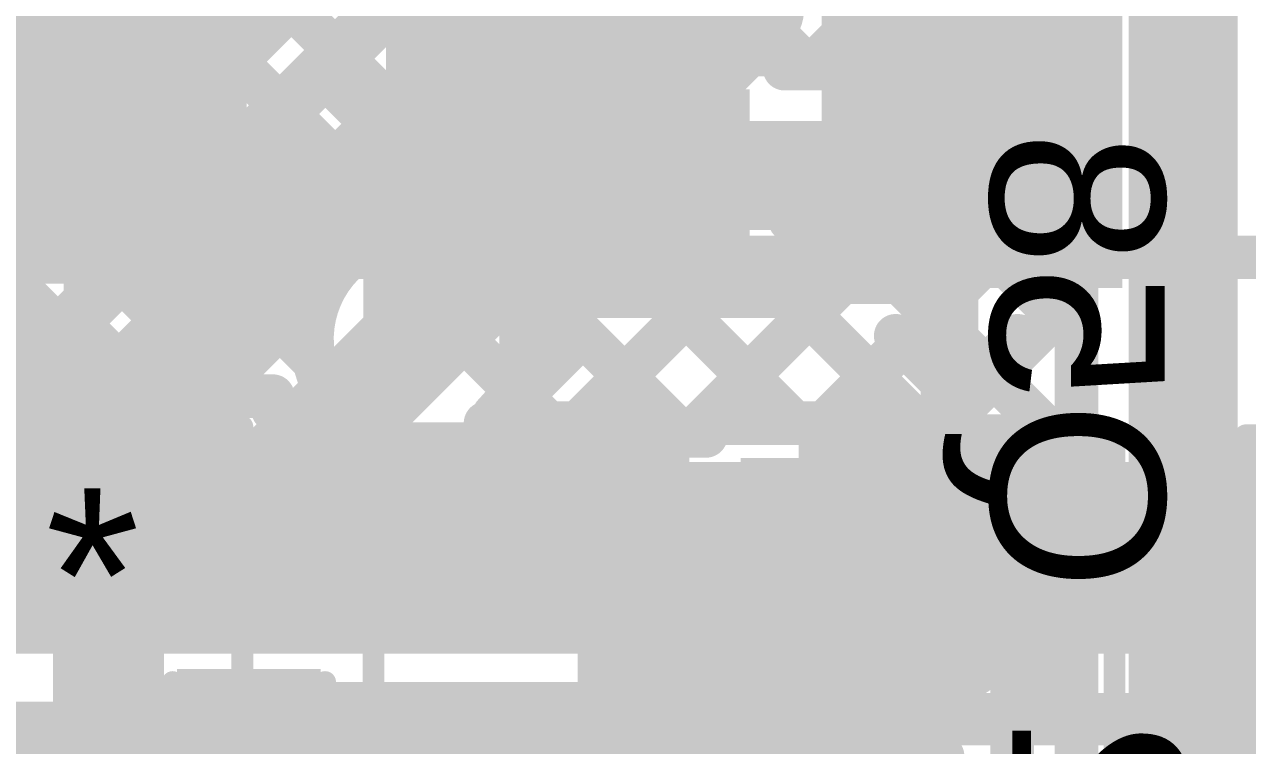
# Model space of a CAD drawing. Header units: millimetres. Extents: x -0.33 to 3.26, y -0.12 to 2.83.
# Drawn here: x 0.813 to 1.0938, y 2.2539 to 2.4195 of the extents above; entities that cross this region are included whole.
import ezdxf

# ---------------------------------------------------------------- set-up
doc = ezdxf.new("R2010")
doc.units = ezdxf.units.MM
doc.header["$MEASUREMENT"] = 0
for name, color, linetype in [('BottomLayer', 5, 'Continuous'), ('BottomOverlay', 54, 'Continuous'), ('BottomPaste', 16, 'Continuous'), ('BottomSolder', 6, 'Continuous'), ('TopLayer', 1, 'Continuous'), ('TopOverlay', 2, 'Continuous'), ('TopPaste', 8, 'Continuous'), ('TopSolder', 216, 'Continuous'), ('ViaHoleLayer', 16, 'Continuous')]:
    doc.layers.add(name, color=color, linetype=linetype)
doc.styles.add('Arial', font='', dxfattribs={"height": 0.2})
doc.styles.get('Arial').set_extended_font_data('Arial')

# ---------------------------------------------------------------- blocks, each defined once
blk = doc.blocks.new('0022232111_49')
at = {"layer": 'TopOverlay', "const_width": 0.01}
blk.add_lwpolyline([(0.55, 0.124), (-0.551, 0.124)], dxfattribs=at)
blk = doc.blocks.new('R__0402_B_113')
at = {"layer": 'BottomLayer'}
for points in [[(-0.009500000000000001, 0.0125), (-0.009499999999999998, -0.0125), (-0.0275, -0.0125), (-0.0275, 0.0125)], [(0.0275, 0.0125), (0.0275, -0.0125), (0.009500000000000001, -0.0125), (0.009499999999999998, 0.0125)]]:
    blk.add_hatch(color=5, dxfattribs=at).paths.add_polyline_path(points)
at = {"layer": 'BottomPaste'}
for points in [[(-0.009500000000000001, 0.0125), (-0.009499999999999998, -0.0125), (-0.0275, -0.0125), (-0.0275, 0.0125)], [(0.0275, 0.0125), (0.0275, -0.0125), (0.009500000000000001, -0.0125), (0.009499999999999998, 0.0125)]]:
    blk.add_hatch(color=16, dxfattribs=at).paths.add_polyline_path(points)
at = {"layer": 'BottomSolder'}
for points in [[(-0.005500000000000001, 0.0165), (-0.005499999999999999, -0.0165), (-0.0315, -0.0165), (-0.0315, 0.0165)], [(0.0315, 0.0165), (0.0315, -0.0165), (0.005500000000000001, -0.0165), (0.005499999999999999, 0.0165)]]:
    blk.add_hatch(color=6, dxfattribs=at).paths.add_polyline_path(points)
at = {"layer": 'BottomOverlay', "const_width": 0.005}
for points in [[(-0.0325, 0.0175), (-0.0085, 0.0175)], [(-0.0325, 0.0175), (-0.0325, -0.0175)], [(0.0085, 0.0175), (0.0325, 0.0175)], [(0.0325, 0.0175), (0.0325, -0.0175)], [(-0.0325, -0.0175), (-0.0085, -0.0175)], [(0.0085, -0.0175), (0.0325, -0.0175)]]:
    blk.add_lwpolyline(points, dxfattribs=at)
at = {"layer": 'BottomOverlay', "const_width": 0.0025}
for points in [[(-0.03375, 0.0175, 1), (-0.03125, 0.0175, 1)], [(-0.03375, 0.0175, 1), (-0.03125, 0.0175, 1)], [(-0.00975, 0.0175, 1), (-0.00725, 0.0175, 1)], [(0.00725, 0.0175, 1), (0.00975, 0.0175, 1)], [(0.03125, 0.0175, 1), (0.03375, 0.0175, 1)], [(0.03125, 0.0175, 1), (0.03375, 0.0175, 1)], [(-0.03375, -0.0175, 1), (-0.03125, -0.0175, 1)], [(-0.03375, -0.0175, 1), (-0.03125, -0.0175, 1)], [(-0.00975, -0.0175, 1), (-0.00725, -0.0175, 1)], [(0.00725, -0.0175, 1), (0.00975, -0.0175, 1)], [(0.03125, -0.0175, 1), (0.03375, -0.0175, 1)], [(0.03125, -0.0175, 1), (0.03375, -0.0175, 1)]]:
    blk.add_lwpolyline(points, format="xyb", close=True, dxfattribs=at)
blk = doc.blocks.new('SOT23_3_B_159')
at = {"layer": 'BottomLayer'}
for points in [[(-0.02165995, 0.02657475), (-0.05315605, 0.02657475), (-0.05315605, 0.05807085), (-0.02165995, 0.05807085)], [(0.05314315, 0.02657475), (0.02164705, 0.02657475), (0.02164705, 0.05807085), (0.05314315, 0.05807085)], [(0.01574165, -0.05807095), (-0.01575445, -0.05807095), (-0.01575445, -0.02657485), (0.01574165, -0.02657485)]]:
    blk.add_hatch(color=5, dxfattribs=at).paths.add_polyline_path(points)
at = {"layer": 'BottomPaste'}
for points in [[(-0.02165995, 0.02657475), (-0.05315605, 0.02657475), (-0.05315605, 0.05807085), (-0.02165995, 0.05807085)], [(0.05314315, 0.02657475), (0.02164705, 0.02657475), (0.02164705, 0.05807085), (0.05314315, 0.05807085)], [(0.01574165, -0.05807095), (-0.01575445, -0.05807095), (-0.01575445, -0.02657485), (0.01574165, -0.02657485)]]:
    blk.add_hatch(color=16, dxfattribs=at).paths.add_polyline_path(points)
at = {"layer": 'BottomSolder'}
for points in [[(-0.01765995, 0.02257475), (-0.05715605, 0.02257475), (-0.05715605, 0.06207085), (-0.01765995, 0.06207085)], [(0.05714315, 0.02257475), (0.01764705, 0.02257475), (0.01764705, 0.06207085), (0.05714315, 0.06207085)], [(0.01974165, -0.06207095), (-0.01975445, -0.06207095), (-0.01975445, -0.02257485), (0.01974165, -0.02257485)]]:
    blk.add_hatch(color=6, dxfattribs=at).paths.add_polyline_path(points)
at = {"layer": 'BottomOverlay'}
for points, const_width in [([(-0.0640851, 0.068, 1), (-0.0739277, 0.068, 1)], 0.0098425), ([(-0.0763883, 0.068, 1), (-0.0714671, 0.068, 1)], 0.0049212), ([(-0.0665457, 0.068, 1), (-0.0616245, 0.068, 1)], 0.0049212), ([(-0.0135064, 0.032, 1), (-0.0085064, 0.032, 1)], 0.005), ([(0.0084936, 0.032, 1), (0.0134936, 0.032, 1)], 0.005), ([(-0.0665064, 0.03, 1), (-0.0615064, 0.03, 1)], 0.005), ([(0.0614936, 0.03, 1), (0.0664936, 0.03, 1)], 0.005), ([(-0.0665064, -0.032, 1), (-0.0615064, -0.032, 1)], 0.005), ([(-0.0665064, -0.032, 1), (-0.0615064, -0.032, 1)], 0.005), ([(-0.0315064, -0.032, 1), (-0.0265064, -0.032, 1)], 0.005), ([(0.0264936, -0.031, 1), (0.0314936, -0.031, 1)], 0.005), ([(0.0614936, -0.031, 1), (0.0664936, -0.031, 1)], 0.005), ([(0.0614936, -0.031, 1), (0.0664936, -0.031, 1)], 0.005)]:
    blk.add_lwpolyline(points, format="xyb", close=True, dxfattribs=dict(at, const_width=const_width))
at = {"layer": 'BottomOverlay', "const_width": 0.01}
for points in [[(0.0109936, 0.032), (-0.0110064, 0.032)], [(-0.0640064, 0.03), (-0.0640064, -0.032)], [(0.0639936, 0.03), (0.0639936, -0.031)], [(-0.0290064, -0.032), (-0.0640064, -0.032)], [(0.0639936, -0.031), (0.0289936, -0.031)]]:
    blk.add_lwpolyline(points, dxfattribs=at)
blk = doc.blocks.new('SOT23_3_B_163')
at = {"layer": 'BottomLayer'}
for points in [[(-0.02165995, 0.02657475), (-0.05315605, 0.02657475), (-0.05315605, 0.05807085), (-0.02165995, 0.05807085)], [(0.05314315, 0.02657475), (0.02164705, 0.02657475), (0.02164705, 0.05807085), (0.05314315, 0.05807085)], [(0.01574165, -0.05807095), (-0.01575445, -0.05807095), (-0.01575445, -0.02657485), (0.01574165, -0.02657485)]]:
    blk.add_hatch(color=5, dxfattribs=at).paths.add_polyline_path(points)
at = {"layer": 'BottomPaste'}
for points in [[(-0.02165995, 0.02657475), (-0.05315605, 0.02657475), (-0.05315605, 0.05807085), (-0.02165995, 0.05807085)], [(0.05314315, 0.02657475), (0.02164705, 0.02657475), (0.02164705, 0.05807085), (0.05314315, 0.05807085)], [(0.01574165, -0.05807095), (-0.01575445, -0.05807095), (-0.01575445, -0.02657485), (0.01574165, -0.02657485)]]:
    blk.add_hatch(color=16, dxfattribs=at).paths.add_polyline_path(points)
at = {"layer": 'BottomSolder'}
for points in [[(-0.01765995, 0.02257475), (-0.05715605, 0.02257475), (-0.05715605, 0.06207085), (-0.01765995, 0.06207085)], [(0.05714315, 0.02257475), (0.01764705, 0.02257475), (0.01764705, 0.06207085), (0.05714315, 0.06207085)], [(0.01974165, -0.06207095), (-0.01975445, -0.06207095), (-0.01975445, -0.02257485), (0.01974165, -0.02257485)]]:
    blk.add_hatch(color=6, dxfattribs=at).paths.add_polyline_path(points)
at = {"layer": 'BottomOverlay'}
for points, const_width in [([(-0.0640851, 0.068, 1), (-0.0739277, 0.068, 1)], 0.0098425), ([(-0.0763883, 0.068, 1), (-0.0714671, 0.068, 1)], 0.0049212), ([(-0.0665457, 0.068, 1), (-0.0616245, 0.068, 1)], 0.0049212), ([(-0.0135064, 0.032, 1), (-0.0085064, 0.032, 1)], 0.005), ([(0.0084936, 0.032, 1), (0.0134936, 0.032, 1)], 0.005), ([(-0.0665064, 0.03, 1), (-0.0615064, 0.03, 1)], 0.005), ([(0.0614936, 0.03, 1), (0.0664936, 0.03, 1)], 0.005), ([(-0.0665064, -0.032, 1), (-0.0615064, -0.032, 1)], 0.005), ([(-0.0665064, -0.032, 1), (-0.0615064, -0.032, 1)], 0.005), ([(-0.0315064, -0.032, 1), (-0.0265064, -0.032, 1)], 0.005), ([(0.0264936, -0.031, 1), (0.0314936, -0.031, 1)], 0.005), ([(0.0614936, -0.031, 1), (0.0664936, -0.031, 1)], 0.005), ([(0.0614936, -0.031, 1), (0.0664936, -0.031, 1)], 0.005)]:
    blk.add_lwpolyline(points, format="xyb", close=True, dxfattribs=dict(at, const_width=const_width))
at = {"layer": 'BottomOverlay', "const_width": 0.01}
for points in [[(0.0109936, 0.032), (-0.0110064, 0.032)], [(-0.0640064, 0.03), (-0.0640064, -0.032)], [(0.0639936, 0.03), (0.0639936, -0.031)], [(-0.0290064, -0.032), (-0.0640064, -0.032)], [(0.0639936, -0.031), (0.0289936, -0.031)]]:
    blk.add_lwpolyline(points, dxfattribs=at)
blk = doc.blocks.new('LED_SMT_233')
at = {"layer": 'TopLayer'}
for points in [[(-0.06, 0.03), (-0.02, 0.03), (-0.02, -0.03), (-0.06, -0.03)], [(0.02, 0.03), (0.06, 0.03), (0.06, -0.03), (0.02, -0.03)]]:
    blk.add_hatch(color=1, dxfattribs=at).paths.add_polyline_path(points)
at = {"layer": 'TopOverlay'}
blk.add_hatch(color=2, dxfattribs=at).paths.add_polyline_path([(0.1, 0.0369984), (0.064, 0.0369984), (0.064, -0.0370016), (0.1, -0.0370016)])
at = {"layer": 'TopPaste'}
for points in [[(-0.06, 0.03), (-0.02, 0.03), (-0.02, -0.03), (-0.06, -0.03)], [(0.02, 0.03), (0.06, 0.03), (0.06, -0.03), (0.02, -0.03)]]:
    blk.add_hatch(color=8, dxfattribs=at).paths.add_polyline_path(points)
at = {"layer": 'TopSolder'}
for points in [[(-0.064, 0.034), (-0.016, 0.034), (-0.016, -0.034), (-0.064, -0.034)], [(0.016, 0.034), (0.064, 0.034), (0.064, -0.034), (0.016, -0.034)]]:
    blk.add_hatch(color=216, dxfattribs=at).paths.add_polyline_path(points)
at = {"layer": 'TopOverlay', "const_width": 0.005}
for points in [[(0.065, 0.035), (-0.065, 0.035)], [(-0.065, -0.035), (-0.065, 0.035)], [(0.065, -0.035), (0.065, 0.035)], [(0.065, -0.035), (-0.065, -0.035)]]:
    blk.add_lwpolyline(points, dxfattribs=at)
at = {"layer": 'TopOverlay', "const_width": 0.0025}
for points in [[(-0.06625, 0.035, 1), (-0.06375, 0.035, 1)], [(-0.06625, 0.035, 1), (-0.06375, 0.035, 1)], [(0.06375, 0.035, 1), (0.06625, 0.035, 1)], [(0.06375, 0.035, 1), (0.06625, 0.035, 1)], [(-0.06625, -0.035, 1), (-0.06375, -0.035, 1)], [(-0.06625, -0.035, 1), (-0.06375, -0.035, 1)], [(0.06375, -0.035, 1), (0.06625, -0.035, 1)], [(0.06375, -0.035, 1), (0.06625, -0.035, 1)]]:
    blk.add_lwpolyline(points, format="xyb", close=True, dxfattribs=at)
blk = doc.blocks.new('LED_SMT_234')
at = {"layer": 'TopLayer'}
for points in [[(-0.06, 0.03), (-0.02, 0.03), (-0.02, -0.03), (-0.06, -0.03)], [(0.02, 0.03), (0.06, 0.03), (0.06, -0.03), (0.02, -0.03)]]:
    blk.add_hatch(color=1, dxfattribs=at).paths.add_polyline_path(points)
at = {"layer": 'TopOverlay'}
blk.add_hatch(color=2, dxfattribs=at).paths.add_polyline_path([(0.097, 0.0369926), (0.064, 0.0369926), (0.064, -0.0370074), (0.097, -0.0370074)])
at = {"layer": 'TopPaste'}
for points in [[(-0.06, 0.03), (-0.02, 0.03), (-0.02, -0.03), (-0.06, -0.03)], [(0.02, 0.03), (0.06, 0.03), (0.06, -0.03), (0.02, -0.03)]]:
    blk.add_hatch(color=8, dxfattribs=at).paths.add_polyline_path(points)
at = {"layer": 'TopSolder'}
for points in [[(-0.064, 0.034), (-0.016, 0.034), (-0.016, -0.034), (-0.064, -0.034)], [(0.016, 0.034), (0.064, 0.034), (0.064, -0.034), (0.016, -0.034)]]:
    blk.add_hatch(color=216, dxfattribs=at).paths.add_polyline_path(points)
at = {"layer": 'TopOverlay', "const_width": 0.005}
for points in [[(0.065, 0.035), (-0.065, 0.035)], [(-0.065, -0.035), (-0.065, 0.035)], [(0.065, -0.035), (0.065, 0.035)], [(0.065, -0.035), (-0.065, -0.035)]]:
    blk.add_lwpolyline(points, dxfattribs=at)
at = {"layer": 'TopOverlay', "const_width": 0.0025}
for points in [[(-0.06625, 0.035, 1), (-0.06375, 0.035, 1)], [(-0.06625, 0.035, 1), (-0.06375, 0.035, 1)], [(0.06375, 0.035, 1), (0.06625, 0.035, 1)], [(0.06375, 0.035, 1), (0.06625, 0.035, 1)], [(-0.06625, -0.035, 1), (-0.06375, -0.035, 1)], [(-0.06625, -0.035, 1), (-0.06375, -0.035, 1)], [(0.06375, -0.035, 1), (0.06625, -0.035, 1)], [(0.06375, -0.035, 1), (0.06625, -0.035, 1)]]:
    blk.add_lwpolyline(points, format="xyb", close=True, dxfattribs=at)
blk = doc.blocks.new('LED_SMT_235')
at = {"layer": 'TopLayer'}
for points in [[(-0.06, 0.03), (-0.02, 0.03), (-0.02, -0.03), (-0.06, -0.03)], [(0.02, 0.03), (0.06, 0.03), (0.06, -0.03), (0.02, -0.03)]]:
    blk.add_hatch(color=1, dxfattribs=at).paths.add_polyline_path(points)
at = {"layer": 'TopOverlay'}
blk.add_hatch(color=2, dxfattribs=at).paths.add_polyline_path([(0.0977008, 0.0370028), (0.064, 0.0370028), (0.064, -0.0369972), (0.0977008, -0.0369972)])
at = {"layer": 'TopPaste'}
for points in [[(-0.06, 0.03), (-0.02, 0.03), (-0.02, -0.03), (-0.06, -0.03)], [(0.02, 0.03), (0.06, 0.03), (0.06, -0.03), (0.02, -0.03)]]:
    blk.add_hatch(color=8, dxfattribs=at).paths.add_polyline_path(points)
at = {"layer": 'TopSolder'}
for points in [[(-0.064, 0.034), (-0.016, 0.034), (-0.016, -0.034), (-0.064, -0.034)], [(0.016, 0.034), (0.064, 0.034), (0.064, -0.034), (0.016, -0.034)]]:
    blk.add_hatch(color=216, dxfattribs=at).paths.add_polyline_path(points)
at = {"layer": 'TopOverlay', "const_width": 0.005}
for points in [[(0.065, 0.035), (-0.065, 0.035)], [(-0.065, -0.035), (-0.065, 0.035)], [(0.065, -0.035), (0.065, 0.035)], [(0.065, -0.035), (-0.065, -0.035)]]:
    blk.add_lwpolyline(points, dxfattribs=at)
at = {"layer": 'TopOverlay', "const_width": 0.0025}
for points in [[(-0.06625, 0.035, 1), (-0.06375, 0.035, 1)], [(-0.06625, 0.035, 1), (-0.06375, 0.035, 1)], [(0.06375, 0.035, 1), (0.06625, 0.035, 1)], [(0.06375, 0.035, 1), (0.06625, 0.035, 1)], [(-0.06625, -0.035, 1), (-0.06375, -0.035, 1)], [(-0.06625, -0.035, 1), (-0.06375, -0.035, 1)], [(0.06375, -0.035, 1), (0.06625, -0.035, 1)], [(0.06375, -0.035, 1), (0.06625, -0.035, 1)]]:
    blk.add_lwpolyline(points, format="xyb", close=True, dxfattribs=at)
blk = doc.blocks.new('LED_SMT_236')
at = {"layer": 'TopLayer'}
for points in [[(-0.06, 0.03), (-0.02, 0.03), (-0.02, -0.03), (-0.06, -0.03)], [(0.02, 0.03), (0.06, 0.03), (0.06, -0.03), (0.02, -0.03)]]:
    blk.add_hatch(color=1, dxfattribs=at).paths.add_polyline_path(points)
at = {"layer": 'TopOverlay'}
blk.add_hatch(color=2, dxfattribs=at).paths.add_polyline_path([(0.096, 0.0369896), (0.064, 0.0369896), (0.064, -0.0370104), (0.096, -0.0370104)])
at = {"layer": 'TopPaste'}
for points in [[(-0.06, 0.03), (-0.02, 0.03), (-0.02, -0.03), (-0.06, -0.03)], [(0.02, 0.03), (0.06, 0.03), (0.06, -0.03), (0.02, -0.03)]]:
    blk.add_hatch(color=8, dxfattribs=at).paths.add_polyline_path(points)
at = {"layer": 'TopSolder'}
for points in [[(-0.064, 0.034), (-0.016, 0.034), (-0.016, -0.034), (-0.064, -0.034)], [(0.016, 0.034), (0.064, 0.034), (0.064, -0.034), (0.016, -0.034)]]:
    blk.add_hatch(color=216, dxfattribs=at).paths.add_polyline_path(points)
at = {"layer": 'TopOverlay', "const_width": 0.005}
for points in [[(0.065, 0.035), (-0.065, 0.035)], [(-0.065, -0.035), (-0.065, 0.035)], [(0.065, -0.035), (0.065, 0.035)], [(0.065, -0.035), (-0.065, -0.035)]]:
    blk.add_lwpolyline(points, dxfattribs=at)
at = {"layer": 'TopOverlay', "const_width": 0.0025}
for points in [[(-0.06625, 0.035, 1), (-0.06375, 0.035, 1)], [(-0.06625, 0.035, 1), (-0.06375, 0.035, 1)], [(0.06375, 0.035, 1), (0.06625, 0.035, 1)], [(0.06375, 0.035, 1), (0.06625, 0.035, 1)], [(-0.06625, -0.035, 1), (-0.06375, -0.035, 1)], [(-0.06625, -0.035, 1), (-0.06375, -0.035, 1)], [(0.06375, -0.035, 1), (0.06625, -0.035, 1)], [(0.06375, -0.035, 1), (0.06625, -0.035, 1)]]:
    blk.add_lwpolyline(points, format="xyb", close=True, dxfattribs=at)

msp = doc.modelspace()

# ---------------------------------------------------------------- hatches: boundary and pattern name
at = {"layer": 'BottomLayer'}
h = msp.add_hatch(color=5, dxfattribs=at)
edge = h.paths.add_edge_path()
edge.add_arc((0.903481, 2.3472263), 0.011811, 0, 360)
msp.add_hatch(color=5, dxfattribs=at).paths.add_polyline_path([(0.9497562, 2.239996), (1.0277562, 2.239996), (1.0277562, 2.312996), (0.9497562, 2.312996)])
at = {"layer": 'TopLayer'}
h = msp.add_hatch(color=1, dxfattribs=at)
edge = h.paths.add_edge_path()
edge.add_arc((0.903481, 2.3472263), 0.011811, 0, 360)
msp.add_hatch(color=1, dxfattribs=at).paths.add_polyline_path([(0.798, 2.275), (2.934, 2.275), (2.934, 2.319), (0.798, 2.319)])
at = {"layer": 'TopOverlay'}
for points in [[(0.795, 2.36), (0.864, 2.36), (0.864, 2.49), (0.795, 2.49)], [(0.896, 2.359), (0.965, 2.359), (0.965, 2.489), (0.896, 2.489)], [(0.996, 2.359), (1.065, 2.359), (1.065, 2.489), (0.996, 2.489)]]:
    msp.add_hatch(color=2, dxfattribs=at).paths.add_polyline_path(points)
at = {"layer": 'ViaHoleLayer'}
h = msp.add_hatch(color=16, dxfattribs=at)
edge = h.paths.add_edge_path()
edge.add_arc((0.903481, 2.3472263), 0.0059055, 0, 360)

# ---------------------------------------------------------------- linework, layer by layer
at = {"layer": 'BottomLayer'}
for points, const_width in [([(0.8, 2.36), (0.93, 2.49)], 0.025), ([(1.03, 2.402), (1.03, 2.49)], 0.025), ([(0.832, 2.321), (0.9795, 2.4685)], 0.025), ([(0.9397874, 2.412571), (0.9946057, 2.4673893)], 0.01), ([(0.8245, 2.3255679), (0.9557577, 2.4568256)], 0.01), ([(1.0055, 2.4121482), (1.0055, 2.4558862)], 0.01), ([(0.9496762, 2.4528941), (0.9932474, 2.4093229)], 0.01), ([(0.9680717, 2.412571), (1.0055, 2.4499993)], 0.01), ([(0.8245, 2.3498518), (0.923202, 2.4485538)], 0.01), ([(0.926105, 2.448181), (0.961715, 2.412571)], 0.01), ([(1.079, 2.033), (1.079, 2.439)], 0.025), ([(0.7788229, 2.3848229), (0.83, 2.436)], 0.025), ([(1.0545, 2.402), (1.0545, 2.439)], 0.01), ([(1.0545, 2.402), (1.0545, 2.439)], 0.01), ([(0.910325, 2.4356768), (0.9334307, 2.412571)], 0.01), ([(0.8961828, 2.4215346), (0.9320143, 2.3857031)], 0.01), ([(0.9931079, 2.4093229), (1.0055, 2.421715)], 0.01), ([(0.9320143, 2.412571), (0.9875105, 2.412571)], 0.01), ([(0.9320143, 2.3570748), (0.9320143, 2.412571)], 0.01), ([(0.9875105, 2.4093229), (0.9875105, 2.412571)], 0.01), ([(1.0026747, 2.4093229), (1.0055, 2.4121482)], 0.01), ([(0.8820407, 2.4073925), (0.9320143, 2.3574188)], 0.01), ([(0.9875105, 2.4093229), (1.0026747, 2.4093229)], 0.01), ([(1.0128229, 2.3848229), (1.03, 2.402)], 0.025), ([(0.8984127, 2.3711963), (0.9320143, 2.4047979)], 0.01), ([(1.0545, 2.0431482), (1.0545, 2.402)], 0.01), ([(0.8678985, 2.3932503), (0.892183, 2.3689658)], 0.01), ([(0.9597624, 2.3848229), (1.0128229, 2.3848229)], 0.025), ([(0.9965632, 2.3279253), (1.0545, 2.3858621)], 0.01), ([(1.0301706, 2.3675224), (1.0473005, 2.3846523)], 0.01), ([(1.0467514, 2.3841032), (1.0545, 2.3763546)], 0.01), ([(0.8537564, 2.3791082), (0.8772356, 2.355629)], 0.01), ([(0.9204241, 2.3649234), (0.9320143, 2.3765136)], 0.01), ([(1.0326093, 2.3699611), (1.0545, 2.3480703)], 0.01), ([(0.8396142, 2.364966), (0.8630934, 2.3414868)], 0.01), ([(0.8471998, 2.3255932), (0.8861091, 2.3645025)], 0.01), ([(0.9653496, 2.324996), (1.0006765, 2.3603229)], 0.01), ([(0.9875105, 2.3603229), (1.0128229, 2.3603229)], 0.01), ([(0.9875105, 2.3570748), (0.9875105, 2.3603229)], 0.01), ([(1.0139377, 2.3603483), (1.0545, 2.319786)], 0.01), ([(0.9277651, 2.3439801), (0.9408598, 2.3570748)], 0.01), ([(0.9320143, 2.3570748), (0.9875105, 2.3570748)], 0.01), ([(0.9323583, 2.3570748), (0.9644371, 2.324996)], 0.01), ([(0.9399946, 2.3279253), (0.9691441, 2.3570748)], 0.01), ([(0.9606426, 2.3570748), (0.9897921, 2.3279253)], 0.01), ([(0.9875105, 2.3584912), (1.0180764, 2.3279253)], 0.01), ([(1.0248475, 2.3279253), (1.0545, 2.3575778)], 0.01), ([(0.8645003, 2.3082455), (0.9034811, 2.3472263)], 0.025), ([(0.903481, 2.3472263), (0.9034811, 2.3472263)], 0.025), ([(0.8245, 2.046), (0.8245, 2.3498518)], 0.01), ([(0.8254721, 2.3508239), (0.8489513, 2.3273447)], 0.01), ([(0.9252206, 2.3359282), (0.9332235, 2.3279253)], 0.01), ([(1.0397562, 2.3145497), (1.0545, 2.3292935)], 0.01), ([(0.832, 2.196), (0.832, 2.321)], 0.025), ([(0.9188283, 2.3279253), (0.950109, 2.3279253)], 0.01), ([(0.9694159, 2.3279253), (1.0249121, 2.3279253)], 0.01), ([(0.8245, 2.3235116), (0.8400003, 2.3080113)], 0.01), ([(0.950109, 2.324996), (0.9694159, 2.324996)], 0.01), ([(1.0249121, 2.324996), (1.0397562, 2.324996)], 0.01), ([(1.0397562, 2.227996), (1.0397562, 2.324996)], 0.01), ([(0.8400003, 2.3082455), (0.8400003, 2.316496)], 0.01), ([(0.8645003, 2.295496), (0.8645003, 2.3082455)], 0.025), ([(0.8245, 2.2972836), (0.8400003, 2.3127839)], 0.01), ([(0.8400003, 2.295496), (0.8400003, 2.3082455)], 0.01), ([(0.8400003, 2.295496), (0.8400003, 2.3082455)], 0.01), ([(1.0397562, 2.3062455), (1.0545, 2.2915017)], 0.01), ([(0.866756, 2.295496), (0.9215381, 2.295496)], 0.025), ([(0.9215381, 2.295496), (0.9223609, 2.2946732)], 0.025), ([(1.0397562, 2.2862654), (1.0545, 2.3010092)], 0.01), ([(0.8245, 2.2952273), (0.8400003, 2.279727)], 0.01), ([(0.8400003, 2.279496), (0.8400003, 2.295496)], 0.01), ([(0.8245, 2.2689993), (0.8400003, 2.2844996)], 0.01), ([(0.8400003, 2.274496), (0.8400003, 2.279496)], 0.01), ([(0.8400003, 2.274496), (0.8400003, 2.279496)], 0.01), ([(1.0397562, 2.2779612), (1.0545, 2.2632174)], 0.01), ([(0.8400003, 2.242496), (0.8400003, 2.274496)], 0.01), ([(1.0397562, 2.2579811), (1.0545, 2.2727249)], 0.01), ([(0.8245, 2.2669464), (0.8400003, 2.2514461)], 0.01), ([(0.866756, 2.258496), (0.981256, 2.258496)], 0.02), ([(0.8245, 2.240715), (0.8400003, 2.2562153)], 0.01), ([(1.0397562, 2.2496769), (1.0545, 2.2349331)], 0.01)]:
    msp.add_lwpolyline(points, dxfattribs=dict(at, const_width=const_width))
for points, const_width in [([(0.8936828, 2.4215346, 1), (0.8986828, 2.4215346, 1)], 0.005), ([(1.003, 2.421715, 1), (1.008, 2.421715, 1)], 0.005), ([(0.9295143, 2.412571, 1), (0.9345143, 2.412571, 1)], 0.005), ([(0.9295143, 2.412571, 1), (0.9345143, 2.412571, 1)], 0.005), ([(0.9309307, 2.412571, 1), (0.9359307, 2.412571, 1)], 0.005), ([(0.9372874, 2.412571, 1), (0.9422874, 2.412571, 1)], 0.005), ([(0.959215, 2.412571, 1), (0.964215, 2.412571, 1)], 0.005), ([(0.9655717, 2.412571, 1), (0.9705717, 2.412571, 1)], 0.005), ([(0.9850105, 2.412571, 1), (0.9900105, 2.412571, 1)], 0.005), ([(0.9850105, 2.412571, 1), (0.9900105, 2.412571, 1)], 0.005), ([(1.003, 2.4121482, 1), (1.008, 2.4121482, 1)], 0.005), ([(1.003, 2.4121482, 1), (1.008, 2.4121482, 1)], 0.005), ([(0.8795407, 2.4073925, 1), (0.8845407, 2.4073925, 1)], 0.005), ([(0.9850105, 2.4093229, 1), (0.9900105, 2.4093229, 1)], 0.005), ([(0.9850105, 2.4093229, 1), (0.9900105, 2.4093229, 1)], 0.005), ([(0.9906079, 2.4093229, 1), (0.9956079, 2.4093229, 1)], 0.005), ([(0.9907474, 2.4093229, 1), (0.9957474, 2.4093229, 1)], 0.005), ([(1.0001747, 2.4093229, 1), (1.0051747, 2.4093229, 1)], 0.005), ([(1.0001747, 2.4093229, 1), (1.0051747, 2.4093229, 1)], 0.005), ([(1.02375, 2.402, 1), (1.03625, 2.402, 1)], 0.0125), ([(1.02375, 2.402, 1), (1.03625, 2.402, 1)], 0.0125), ([(0.9295143, 2.4047979, 1), (0.9345143, 2.4047979, 1)], 0.005), ([(1.052, 2.402, 1), (1.057, 2.402, 1)], 0.005), ([(1.052, 2.402, 1), (1.057, 2.402, 1)], 0.005), ([(1.052, 2.402, 1), (1.057, 2.402, 1)], 0.005), ([(1.052, 2.402, 1), (1.057, 2.402, 1)], 0.005), ([(1.052, 2.402, 1), (1.057, 2.402, 1)], 0.005), ([(0.8653985, 2.3932503, 1), (0.8703985, 2.3932503, 1)], 0.005), ([(0.9535124, 2.3848229, 1), (0.9660124, 2.3848229, 1)], 0.0125), ([(1.0065729, 2.3848229, 1), (1.0190729, 2.3848229, 1)], 0.0125), ([(1.0065729, 2.3848229, 1), (1.0190729, 2.3848229, 1)], 0.0125), ([(0.9295143, 2.3857031, 1), (0.9345143, 2.3857031, 1)], 0.005), ([(1.052, 2.3858621, 1), (1.057, 2.3858621, 1)], 0.005), ([(1.0442514, 2.3841032, 1), (1.0492514, 2.3841032, 1)], 0.005), ([(1.0448005, 2.3846523, 1), (1.0498005, 2.3846523, 1)], 0.005), ([(1.0448005, 2.3846523, 1), (1.0498005, 2.3846523, 1)], 0.005), ([(1.0448241, 2.3846759, 1), (1.0498241, 2.3846759, 1)], 0.005), ([(0.8512564, 2.3791082, 1), (0.8562564, 2.3791082, 1)], 0.005), ([(0.9295143, 2.3765136, 1), (0.9345143, 2.3765136, 1)], 0.005), ([(1.052, 2.3763546, 1), (1.057, 2.3763546, 1)], 0.005), ([(0.8959127, 2.3711963, 1), (0.9009127, 2.3711963, 1)], 0.005), ([(0.900981, 2.3717263, 1), (0.905981, 2.3717263, 1)], 0.005), ([(0.900981, 2.3717263, 1), (0.905981, 2.3717263, 1)], 0.005), ([(0.9009811, 2.3717263, 1), (0.9059811, 2.3717263, 1)], 0.005), ([(0.9009811, 2.3717263, 1), (0.9059811, 2.3717263, 1)], 0.005), ([(0.889683, 2.3689658, 1), (0.894683, 2.3689658, 1)], 0.005), ([(1.0301093, 2.3699611, 1), (1.0351093, 2.3699611, 1)], 0.005), ([(1.027647, 2.3674988, 1), (1.032647, 2.3674988, 1)], 0.005), ([(1.0276706, 2.3675224, 1), (1.0326706, 2.3675224, 1)], 0.005), ([(1.0276706, 2.3675224, 1), (1.0326706, 2.3675224, 1)], 0.005), ([(0.8371142, 2.364966, 1), (0.8421142, 2.364966, 1)], 0.005), ([(0.8836091, 2.3645025, 1), (0.8886091, 2.3645025, 1)], 0.005), ([(0.8836091, 2.3645025, 1), (0.8886091, 2.3645025, 1)], 0.005), ([(0.883657, 2.3645504, 1), (0.888657, 2.3645504, 1)], 0.005), ([(0.9179241, 2.3649234, 1), (0.9229241, 2.3649234, 1)], 0.005), ([(0.9850105, 2.3603229, 1), (0.9900105, 2.3603229, 1)], 0.005), ([(0.9850105, 2.3603229, 1), (0.9900105, 2.3603229, 1)], 0.005), ([(0.9981765, 2.3603229, 1), (1.0031765, 2.3603229, 1)], 0.005), ([(1.0103229, 2.3603229, 1), (1.0153229, 2.3603229, 1)], 0.005), ([(1.0103229, 2.3603229, 1), (1.0153229, 2.3603229, 1)], 0.005), ([(1.0103229, 2.3603229, 1), (1.0153229, 2.3603229, 1)], 0.005), ([(1.0114377, 2.3603483, 1), (1.0164377, 2.3603483, 1)], 0.005), ([(0.9295143, 2.3574188, 1), (0.9345143, 2.3574188, 1)], 0.005), ([(0.9295143, 2.3570748, 1), (0.9345143, 2.3570748, 1)], 0.005), ([(0.9295143, 2.3570748, 1), (0.9345143, 2.3570748, 1)], 0.005), ([(0.9298583, 2.3570748, 1), (0.9348583, 2.3570748, 1)], 0.005), ([(0.9383598, 2.3570748, 1), (0.9433598, 2.3570748, 1)], 0.005), ([(0.9581426, 2.3570748, 1), (0.9631426, 2.3570748, 1)], 0.005), ([(0.9666441, 2.3570748, 1), (0.9716441, 2.3570748, 1)], 0.005), ([(0.9850105, 2.3584912, 1), (0.9900105, 2.3584912, 1)], 0.005), ([(0.9850105, 2.3570748, 1), (0.9900105, 2.3570748, 1)], 0.005), ([(0.9850105, 2.3570748, 1), (0.9900105, 2.3570748, 1)], 0.005), ([(1.052, 2.3575778, 1), (1.057, 2.3575778, 1)], 0.005), ([(0.8747356, 2.355629, 1), (0.8797356, 2.355629, 1)], 0.005), ([(0.897231, 2.3472263, 1), (0.909731, 2.3472263, 1)], 0.0125), ([(0.8972311, 2.3472263, 1), (0.9097311, 2.3472263, 1)], 0.0125), ([(0.8972311, 2.3472263, 1), (0.9097311, 2.3472263, 1)], 0.0125), ([(0.822, 2.3498518, 1), (0.827, 2.3498518, 1)], 0.005), ([(0.822, 2.3498518, 1), (0.827, 2.3498518, 1)], 0.005), ([(0.8229721, 2.3508239, 1), (0.8279721, 2.3508239, 1)], 0.005), ([(0.9254811, 2.3472263, 1), (0.9304811, 2.3472263, 1)], 0.005), ([(0.9254811, 2.3472263, 1), (0.9304811, 2.3472263, 1)], 0.005), ([(0.9254811, 2.3472263, 1), (0.9304811, 2.3472263, 1)], 0.005), ([(0.9254811, 2.3472263, 1), (0.9304811, 2.3472263, 1)], 0.005), ([(1.052, 2.3480703, 1), (1.057, 2.3480703, 1)], 0.005), ([(0.9252651, 2.3439801, 1), (0.9302651, 2.3439801, 1)], 0.005), ([(0.8605934, 2.3414868, 1), (0.8655934, 2.3414868, 1)], 0.005), ([(0.9227206, 2.3359282, 1), (0.9277206, 2.3359282, 1)], 0.005), ([(0.9182816, 2.3298786, 1), (0.9232816, 2.3298786, 1)], 0.005), ([(0.9183052, 2.3299022, 1), (0.9233052, 2.3299022, 1)], 0.005), ([(1.052, 2.3292935, 1), (1.057, 2.3292935, 1)], 0.005), ([(0.82575, 2.321, 1), (0.83825, 2.321, 1)], 0.0125), ([(0.82575, 2.321, 1), (0.83825, 2.321, 1)], 0.0125), ([(0.8464513, 2.3273447, 1), (0.8514513, 2.3273447, 1)], 0.005), ([(0.9163283, 2.3279253, 1), (0.9213283, 2.3279253, 1)], 0.005), ([(0.9307235, 2.3279253, 1), (0.9357235, 2.3279253, 1)], 0.005), ([(0.9374946, 2.3279253, 1), (0.9424946, 2.3279253, 1)], 0.005), ([(0.947609, 2.3279253, 1), (0.952609, 2.3279253, 1)], 0.005), ([(0.9669159, 2.3279253, 1), (0.9719159, 2.3279253, 1)], 0.005), ([(0.9872921, 2.3279253, 1), (0.9922921, 2.3279253, 1)], 0.005), ([(0.9940632, 2.3279253, 1), (0.9990632, 2.3279253, 1)], 0.005), ([(1.0155764, 2.3279253, 1), (1.0205764, 2.3279253, 1)], 0.005), ([(1.0223475, 2.3279253, 1), (1.0273475, 2.3279253, 1)], 0.005), ([(1.0224121, 2.3279253, 1), (1.0274121, 2.3279253, 1)], 0.005), ([(0.822, 2.3255679, 1), (0.827, 2.3255679, 1)], 0.005), ([(0.822, 2.3235116, 1), (0.827, 2.3235116, 1)], 0.005), ([(0.8446762, 2.3255696, 1), (0.8496762, 2.3255696, 1)], 0.005), ([(0.8446998, 2.3255932, 1), (0.8496998, 2.3255932, 1)], 0.005), ([(0.8446998, 2.3255932, 1), (0.8496998, 2.3255932, 1)], 0.005), ([(0.947609, 2.324996, 1), (0.952609, 2.324996, 1)], 0.005), ([(0.9619371, 2.324996, 1), (0.9669371, 2.324996, 1)], 0.005), ([(0.9628496, 2.324996, 1), (0.9678496, 2.324996, 1)], 0.005), ([(0.9669159, 2.324996, 1), (0.9719159, 2.324996, 1)], 0.005), ([(1.0224121, 2.324996, 1), (1.0274121, 2.324996, 1)], 0.005), ([(1.0372562, 2.324996, 1), (1.0422562, 2.324996, 1)], 0.005), ([(1.0372562, 2.324996, 1), (1.0422562, 2.324996, 1)], 0.005), ([(1.052, 2.319786, 1), (1.057, 2.319786, 1)], 0.005), ([(0.8375003, 2.316496, 1), (0.8425003, 2.316496, 1)], 0.005), ([(0.8389313, 2.316496, 1), (0.8439313, 2.316496, 1)], 0.005), ([(0.8389313, 2.316496, 1), (0.8439313, 2.316496, 1)], 0.005), ([(0.8389313, 2.316496, 1), (0.8439313, 2.316496, 1)], 0.005), ([(0.8389313, 2.316496, 1), (0.8439313, 2.316496, 1)], 0.005), ([(0.8582503, 2.3082455, 1), (0.8707503, 2.3082455, 1)], 0.0125), ([(0.8582503, 2.3082455, 1), (0.8707503, 2.3082455, 1)], 0.0125), ([(1.0372562, 2.3145497, 1), (1.0422562, 2.3145497, 1)], 0.005), ([(0.8375003, 2.3127839, 1), (0.8425003, 2.3127839, 1)], 0.005), ([(0.8375003, 2.3082455, 1), (0.8425003, 2.3082455, 1)], 0.005), ([(0.8375003, 2.3082455, 1), (0.8425003, 2.3082455, 1)], 0.005), ([(0.8375003, 2.3082455, 1), (0.8425003, 2.3082455, 1)], 0.005), ([(0.8375003, 2.3082455, 1), (0.8425003, 2.3082455, 1)], 0.005), ([(0.8375003, 2.3082455, 1), (0.8425003, 2.3082455, 1)], 0.005), ([(0.8375003, 2.3080113, 1), (0.8425003, 2.3080113, 1)], 0.005), ([(1.0372562, 2.3062455, 1), (1.0422562, 2.3062455, 1)], 0.005), ([(0.8582503, 2.295496, 1), (0.8707503, 2.295496, 1)], 0.0125), ([(0.860506, 2.295496, 1), (0.873006, 2.295496, 1)], 0.0125), ([(0.9152881, 2.295496, 1), (0.9277881, 2.295496, 1)], 0.0125), ([(0.9152881, 2.295496, 1), (0.9277881, 2.295496, 1)], 0.0125), ([(0.9161109, 2.2946732, 1), (0.9286109, 2.2946732, 1)], 0.0125), ([(1.052, 2.3010092, 1), (1.057, 2.3010092, 1)], 0.005), ([(0.822, 2.2972836, 1), (0.827, 2.2972836, 1)], 0.005), ([(0.822, 2.2952273, 1), (0.827, 2.2952273, 1)], 0.005), ([(0.8375003, 2.295496, 1), (0.8425003, 2.295496, 1)], 0.005), ([(0.8375003, 2.295496, 1), (0.8425003, 2.295496, 1)], 0.005), ([(0.8375003, 2.295496, 1), (0.8425003, 2.295496, 1)], 0.005), ([(1.052, 2.2915017, 1), (1.057, 2.2915017, 1)], 0.005), ([(0.8375003, 2.2844996, 1), (0.8425003, 2.2844996, 1)], 0.005), ([(1.0372562, 2.2862654, 1), (1.0422562, 2.2862654, 1)], 0.005), ([(0.8375003, 2.279727, 1), (0.8425003, 2.279727, 1)], 0.005), ([(0.8375003, 2.279496, 1), (0.8425003, 2.279496, 1)], 0.005), ([(0.8375003, 2.279496, 1), (0.8425003, 2.279496, 1)], 0.005), ([(0.8375003, 2.279496, 1), (0.8425003, 2.279496, 1)], 0.005), ([(1.0372562, 2.2779612, 1), (1.0422562, 2.2779612, 1)], 0.005), ([(0.8375003, 2.274496, 1), (0.8425003, 2.274496, 1)], 0.005), ([(0.8375003, 2.274496, 1), (0.8425003, 2.274496, 1)], 0.005), ([(0.8375003, 2.274496, 1), (0.8425003, 2.274496, 1)], 0.005), ([(1.052, 2.2727249, 1), (1.057, 2.2727249, 1)], 0.005), ([(0.822, 2.2689993, 1), (0.827, 2.2689993, 1)], 0.005), ([(0.822, 2.2669464, 1), (0.827, 2.2669464, 1)], 0.005), ([(0.861756, 2.258496, 1), (0.871756, 2.258496, 1)], 0.01), ([(0.976256, 2.258496, 1), (0.986256, 2.258496, 1)], 0.01), ([(1.052, 2.2632174, 1), (1.057, 2.2632174, 1)], 0.005), ([(0.8375003, 2.2562153, 1), (0.8425003, 2.2562153, 1)], 0.005), ([(1.0372562, 2.2579811, 1), (1.0422562, 2.2579811, 1)], 0.005), ([(0.8375003, 2.2514461, 1), (0.8425003, 2.2514461, 1)], 0.005), ([(1.0372562, 2.2496769, 1), (1.0422562, 2.2496769, 1)], 0.005)]:
    msp.add_lwpolyline(points, format="xyb", close=True, dxfattribs=dict(at, const_width=const_width))
at = {"layer": 'BottomLayer', "const_width": 0.01}
for points in [[(1.0545, 2.402, -0.1992671402269563), (1.0473005, 2.3846523)], [(1.0545, 2.402, -0.198912367379658), (1.0473241, 2.3846759)], [(0.8861091, 2.3645025, -0.1996306089141534), (0.903481, 2.3717263)], [(0.886157, 2.3645504, -0.1989113065981081), (0.903481, 2.3717263)], [(0.9034811, 2.3717263, -0.4142135623730951), (0.9279811, 2.3472263)], [(0.9034811, 2.3717263, -0.4142135623730951), (0.9279811, 2.3472263)], [(1.0301706, 2.3675224, -0.1992671402269565), (1.0128229, 2.3603229)], [(1.030147, 2.3674988, -0.198912367379658), (1.0128229, 2.3603229)], [(0.9279811, 2.3472263, -0.1992671402269285), (0.9207816, 2.3298786)], [(0.9279811, 2.3472263, -0.198912367379658), (0.9208052, 2.3299022)], [(0.8414313, 2.316496, -0.1112795897304247), (0.8471998, 2.3255932)], [(0.8414313, 2.316496, -0.1109341301927386), (0.8471762, 2.3255696)], [(0.8400003, 2.3082455, -0.08607880754661594), (0.8414313, 2.316496)], [(0.8400003, 2.3082455, -0.08607880754661594), (0.8414313, 2.316496)]]:
    msp.add_lwpolyline(points, format="xyb", dxfattribs=at)
at = {"layer": 'TopLayer'}
for points, const_width in [([(0.9795, 2.4232453), (0.9795, 2.5549999)], 0.025), ([(0.7065505, 2.515), (0.8795434, 2.3420071)], 0.01), ([(0.7320063, 2.515), (0.8844055, 2.3626008)], 0.01), ([(0.697, 2.4990947), (0.8619451, 2.3341496)], 0.01), ([(0.8703804, 2.4784491), (0.935218, 2.4136115)], 0.01), ([(0.6957404, 2.276), (0.8919527, 2.4722123)], 0.01), ([(0.697, 2.4736389), (0.8364893, 2.3341496)], 0.01), ([(0.8613374, 2.4620363), (0.9224901, 2.4008836)], 0.01), ([(0.7211962, 2.276), (0.9030135, 2.4578173)], 0.01), ([(0.8302574, 2.3341496), (0.9483082, 2.4522004)], 0.01), ([(0.697, 2.3027154), (0.8450884, 2.4508038)], 0.01), ([(0.8465288, 2.4513891), (0.9097622, 2.3881557)], 0.01), ([(0.697, 2.4481831), (0.8110335, 2.3341496)], 0.01), ([(0.8048016, 2.3341496), (0.9198876, 2.4492356)], 0.01), ([(0.8240366, 2.4484255), (0.8970343, 2.3754278)], 0.01), ([(0.8557132, 2.3341496), (0.955, 2.4334364)], 0.01), ([(0.8861569, 2.3645504), (0.955, 2.4333935)], 0.01), ([(0.903481, 2.3472263), (0.9795, 2.4232453)], 0.025), ([(0.786, 2.3341496), (0.87, 2.3341496)], 0.01), ([(0.87, 2.331), (0.87, 2.3341496)], 0.01), ([(0.8780194, 2.331), (0.882166, 2.3351466)], 0.01), ([(0.87, 2.331), (0.8851246, 2.331)], 0.01), ([(0.598, 2.258), (0.916, 2.258)], 0.012), ([(0.916, 2.258), (0.9281111, 2.2458889)], 0.012), ([(0.978, 2.243), (0.995, 2.26)], 0.012), ([(0.995, 2.26), (1.117, 2.26)], 0.012)]:
    msp.add_lwpolyline(points, dxfattribs=dict(at, const_width=const_width))
for points, const_width in [([(0.97325, 2.4232453, 1), (0.98575, 2.4232453, 1)], 0.0125), ([(0.97325, 2.4232453, 1), (0.98575, 2.4232453, 1)], 0.0125), ([(0.932718, 2.4136115, 1), (0.937718, 2.4136115, 1)], 0.005), ([(0.9199901, 2.4008836, 1), (0.9249901, 2.4008836, 1)], 0.005), ([(0.9072622, 2.3881557, 1), (0.9122622, 2.3881557, 1)], 0.005), ([(0.8945343, 2.3754278, 1), (0.8995343, 2.3754278, 1)], 0.005), ([(0.8819055, 2.3626008, 1), (0.8869055, 2.3626008, 1)], 0.005), ([(0.8836569, 2.3645504, 1), (0.8886569, 2.3645504, 1)], 0.005), ([(0.8836569, 2.3645504, 1), (0.8886569, 2.3645504, 1)], 0.005), ([(0.897231, 2.3472263, 1), (0.909731, 2.3472263, 1)], 0.0125), ([(0.8770434, 2.3420071, 1), (0.8820434, 2.3420071, 1)], 0.005), ([(0.8085335, 2.3341496, 1), (0.8135335, 2.3341496, 1)], 0.005), ([(0.8277574, 2.3341496, 1), (0.8327574, 2.3341496, 1)], 0.005), ([(0.8339893, 2.3341496, 1), (0.8389893, 2.3341496, 1)], 0.005), ([(0.8532132, 2.3341496, 1), (0.8582132, 2.3341496, 1)], 0.005), ([(0.8594451, 2.3341496, 1), (0.8644451, 2.3341496, 1)], 0.005), ([(0.8675, 2.3341496, 1), (0.8725, 2.3341496, 1)], 0.005), ([(0.8675, 2.3341496, 1), (0.8725, 2.3341496, 1)], 0.005), ([(0.879666, 2.3351466, 1), (0.884666, 2.3351466, 1)], 0.005), ([(0.8675, 2.331, 1), (0.8725, 2.331, 1)], 0.005), ([(0.8675, 2.331, 1), (0.8725, 2.331, 1)], 0.005), ([(0.8755194, 2.331, 1), (0.8805194, 2.331, 1)], 0.005), ([(0.8826246, 2.331, 1), (0.8876246, 2.331, 1)], 0.005), ([(0.8826246, 2.331, 1), (0.8876246, 2.331, 1)], 0.005), ([(0.913, 2.258, 1), (0.919, 2.258, 1)], 0.006), ([(0.913, 2.258, 1), (0.919, 2.258, 1)], 0.006), ([(0.992, 2.26, 1), (0.998, 2.26, 1)], 0.006), ([(0.992, 2.26, 1), (0.998, 2.26, 1)], 0.006)]:
    msp.add_lwpolyline(points, format="xyb", close=True, dxfattribs=dict(at, const_width=const_width))
at = {"layer": 'TopLayer', "const_width": 0.01}
msp.add_lwpolyline([(0.8851246, 2.331, -0.3963084470228593), (0.8861569, 2.3645504)], format="xyb", dxfattribs=at)
at = {"layer": 'TopOverlay', "const_width": 0.01}
for points in [[(0.827, 2.334), (0.827, 2.362)], [(0.927, 2.334), (0.927, 2.362)], [(1.027, 2.334), (1.027, 2.362)], [(0.813, 2.348), (0.827, 2.334)], [(0.827, 2.334), (0.841, 2.348)], [(0.913, 2.348), (0.927, 2.334)], [(0.927, 2.334), (0.941, 2.348)], [(1.013, 2.348), (1.027, 2.334)], [(1.027, 2.334), (1.041, 2.348)]]:
    msp.add_lwpolyline(points, dxfattribs=at)
at = {"layer": 'TopOverlay', "const_width": 0.005}
for points in [[(0.8245, 2.362, 1), (0.8295, 2.362, 1)], [(0.9245, 2.362, 1), (0.9295, 2.362, 1)], [(1.0245, 2.362, 1), (1.0295, 2.362, 1)], [(0.8105, 2.348, 1), (0.8155, 2.348, 1)], [(0.8385, 2.348, 1), (0.8435, 2.348, 1)], [(0.9105, 2.348, 1), (0.9155, 2.348, 1)], [(0.9385, 2.348, 1), (0.9435, 2.348, 1)], [(1.0105, 2.348, 1), (1.0155, 2.348, 1)], [(1.0385, 2.348, 1), (1.0435, 2.348, 1)], [(0.8245, 2.334, 1), (0.8295, 2.334, 1)], [(0.8245, 2.334, 1), (0.8295, 2.334, 1)], [(0.8245, 2.334, 1), (0.8295, 2.334, 1)], [(0.9245, 2.334, 1), (0.9295, 2.334, 1)], [(0.9245, 2.334, 1), (0.9295, 2.334, 1)], [(0.9245, 2.334, 1), (0.9295, 2.334, 1)], [(1.0245, 2.334, 1), (1.0295, 2.334, 1)], [(1.0245, 2.334, 1), (1.0295, 2.334, 1)], [(1.0245, 2.334, 1), (1.0295, 2.334, 1)]]:
    msp.add_lwpolyline(points, format="xyb", close=True, dxfattribs=at)

# ---------------------------------------------------------------- block references
for name, p, rotation in [('0022232111_49', (1.23, 2.49), 180), ('SOT23_3_B_163', (0.959756, 2.3425), 180), ('LED_SMT_233', (0.828, 2.2621496), 270), ('LED_SMT_234', (0.9281111, 2.2606496), 270), ('LED_SMT_235', (1.0282222, 2.26), 270), ('LED_SMT_236', (1.1283333, 2.2601496), 270), ('R__0402_B_113', (0.8645003, 2.276996), 90), ('SOT23_3_B_159', (0.959756, 2.2195), 180)]:
    msp.add_blockref(name, p, dxfattribs=dict(rotation=rotation))

# ---------------------------------------------------------------- texts
at = {"layer": 'BottomOverlay', "style": 'Arial', "text_generation_flag": 2}
for s, rotation, p in [('Q58', 270, (1.034756, 2.2895)), ('*', 360, (0.8395003, 2.272996)), ('Q62', 270, (1.039756, 2.1545))]:
    msp.add_text(s, height=0.04, rotation=rotation, dxfattribs=at).set_placement(p)

doc.saveas('drawing.dxf')
